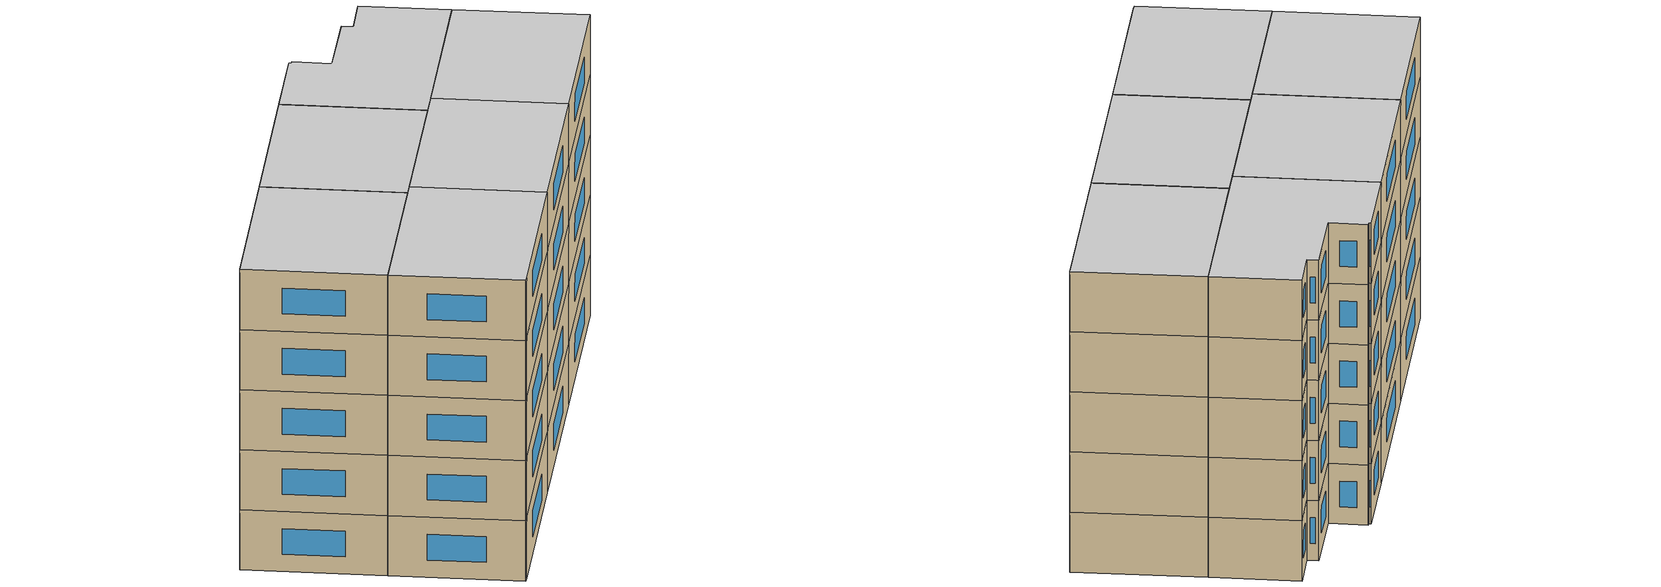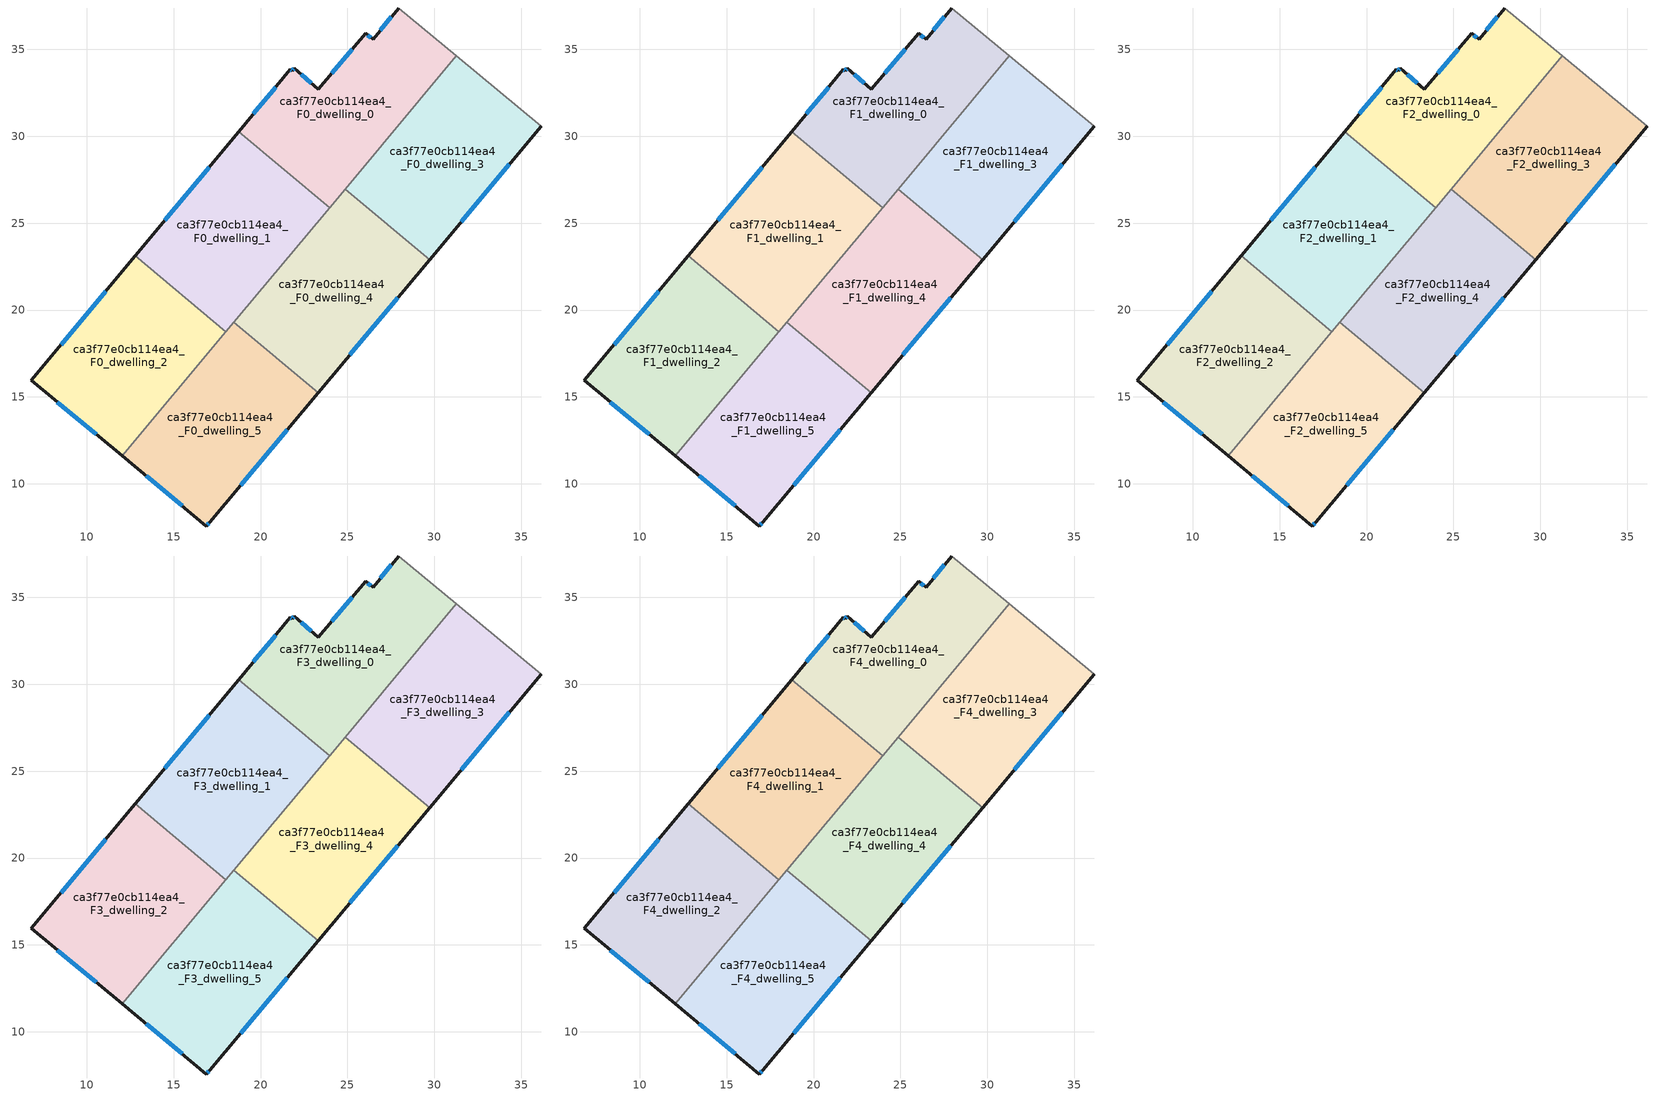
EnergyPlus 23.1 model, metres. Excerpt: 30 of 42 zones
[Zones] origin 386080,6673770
ca3f77e0cb114ea4_F0_dwelling_0
 floor ground (EU_floor_Construction): 31.27,34.63 23.97,25.9 18.74,30.28 21.72,33.86 21.81,33.78 21.94,33.92 23.31,32.71 26.05,35.93 26.47,35.58 27.95,37.39 z0
 wall outside (EU_wall_Construction): 27.95,37.39 26.47,35.58 26.05,35.93 23.31,32.71 21.94,33.92 21.81,33.78 21.72,33.86 18.74,30.28 z0:3
 wall adiabatic (EU_wall_Construction): 31.27,34.63 27.95,37.39 z0:3
 wall to ca3f77e0cb114ea4_F0_dwelling_1 (EU_wall_Construction): 18.74,30.28 23.97,25.9 z0:3
 wall to ca3f77e0cb114ea4_F0_dwelling_3 (EU_wall_Construction): 24.86,26.97 31.27,34.63 z0:3
 wall to ca3f77e0cb114ea4_F0_dwelling_4 (EU_wall_Construction): 23.97,25.9 24.86,26.97 z0:3
 window (EU_Window_Construction): 22.92,33.06 22.33,33.57 / 25.27,35.01 24.1,33.63 / 26.35,35.68 26.17,35.83 / 27.53,36.87 26.89,36.1 / 20.87,32.83 19.59,31.3 / 21.79,33.8 21.75,33.83 / 21.9,33.88 21.85,33.82 z0.86:2.14
ca3f77e0cb114ea4_F0_dwelling_1
 floor ground (EU_floor_Construction): 23.97,25.9 18,18.76 12.78,23.12 18.74,30.28 z0
 wall outside (EU_wall_Construction): 18.74,30.28 12.78,23.12 z0:3
 wall to ca3f77e0cb114ea4_F0_dwelling_2 (EU_wall_Construction): 12.78,23.12 18,18.76 z0:3
 wall to ca3f77e0cb114ea4_F0_dwelling_4 (EU_wall_Construction): 18.45,19.29 23.97,25.9 z0:3
 wall to ca3f77e0cb114ea4_F0_dwelling_5 (EU_wall_Construction): 18,18.76 18.45,19.29 z0:3
 window (EU_Window_Construction): 17.04,28.23 14.48,25.17 z0.86:2.14
ca3f77e0cb114ea4_F0_dwelling_2
 floor ground (EU_floor_Construction): 18,18.76 12.03,11.61 6.81,15.95 12.78,23.12 z0
 wall outside (EU_wall_Construction): 12.78,23.12 6.81,15.95 12.03,11.61 z0:3
 wall to ca3f77e0cb114ea4_F0_dwelling_5 (EU_wall_Construction): 12.03,11.61 18,18.76 z0:3
 window (EU_Window_Construction): 8.3,14.71 10.53,12.85 / 11.08,21.07 8.51,18 z0.86:2.14
ca3f77e0cb114ea4_F0_dwelling_3
 floor ground (EU_floor_Construction): 36.15,30.58 29.72,22.9 24.86,26.97 31.27,34.63 z0
 wall outside (EU_wall_Construction): 29.72,22.9 36.15,30.58 z0:3
 wall to ca3f77e0cb114ea4_F0_dwelling_4 (EU_wall_Construction): 24.86,26.97 29.72,22.9 z0:3
 wall adiabatic (EU_wall_Construction): 36.15,30.58 31.27,34.63 z0:3
 window (EU_Window_Construction): 31.56,25.1 34.31,28.39 z0.86:2.14
ca3f77e0cb114ea4_F0_dwelling_4
 floor ground (EU_floor_Construction): 29.72,22.9 23.31,15.23 18.45,19.29 24.86,26.97 z0
 wall outside (EU_wall_Construction): 23.31,15.23 29.72,22.9 z0:3
 wall to ca3f77e0cb114ea4_F0_dwelling_5 (EU_wall_Construction): 18.45,19.29 23.31,15.23 z0:3
 window (EU_Window_Construction): 25.14,17.42 27.89,20.71 z0.86:2.14
ca3f77e0cb114ea4_F0_dwelling_5
 floor ground (EU_floor_Construction): 23.31,15.23 17.09,7.78 16.89,7.57 12.03,11.61 18.45,19.29 z0
 wall outside (EU_wall_Construction): 12.03,11.61 16.89,7.57 17.09,7.78 23.31,15.23 z0:3
 window (EU_Window_Construction): 18.86,9.91 21.53,13.1 / 16.94,7.63 17.03,7.72 / 13.41,10.46 15.5,8.73 z0.86:2.14
ca3f77e0cb114ea4_F1_dwelling_0
 floor to ca3f77e0cb114ea4_F0_dwelling_0 (EU_floor_Construction): 31.27,34.63 23.97,25.9 18.74,30.28 21.72,33.86 21.81,33.78 21.94,33.92 23.31,32.71 26.05,35.93 26.47,35.58 27.95,37.39 z3
 wall outside (EU_wall_Construction): 27.95,37.39 26.47,35.58 26.05,35.93 23.31,32.71 21.94,33.92 21.81,33.78 21.72,33.86 18.74,30.28 z3:6
 wall adiabatic (EU_wall_Construction): 31.27,34.63 27.95,37.39 z3:6
 wall to ca3f77e0cb114ea4_F1_dwelling_1 (EU_wall_Construction): 18.74,30.28 23.97,25.9 z3:6
 wall to ca3f77e0cb114ea4_F1_dwelling_3 (EU_wall_Construction): 24.86,26.97 31.27,34.63 z3:6
 wall to ca3f77e0cb114ea4_F1_dwelling_4 (EU_wall_Construction): 23.97,25.9 24.86,26.97 z3:6
 window (EU_Window_Construction): 22.92,33.06 22.33,33.57 / 25.27,35.01 24.1,33.63 / 26.35,35.68 26.17,35.83 / 27.53,36.87 26.89,36.1 / 20.87,32.83 19.59,31.3 / 21.79,33.8 21.75,33.83 / 21.9,33.88 21.85,33.82 z3.86:5.14
ca3f77e0cb114ea4_F1_dwelling_1
 floor to ca3f77e0cb114ea4_F0_dwelling_1 (EU_floor_Construction): 23.97,25.9 18,18.76 12.78,23.12 18.74,30.28 z3
 wall outside (EU_wall_Construction): 18.74,30.28 12.78,23.12 z3:6
 wall to ca3f77e0cb114ea4_F1_dwelling_2 (EU_wall_Construction): 12.78,23.12 18,18.76 z3:6
 wall to ca3f77e0cb114ea4_F1_dwelling_4 (EU_wall_Construction): 18.45,19.29 23.97,25.9 z3:6
 wall to ca3f77e0cb114ea4_F1_dwelling_5 (EU_wall_Construction): 18,18.76 18.45,19.29 z3:6
 window (EU_Window_Construction): 17.04,28.23 14.48,25.17 z3.86:5.14
ca3f77e0cb114ea4_F1_dwelling_2
 floor to ca3f77e0cb114ea4_F0_dwelling_2 (EU_floor_Construction): 18,18.76 12.03,11.61 6.81,15.95 12.78,23.12 z3
 wall outside (EU_wall_Construction): 12.78,23.12 6.81,15.95 12.03,11.61 z3:6
 wall to ca3f77e0cb114ea4_F1_dwelling_5 (EU_wall_Construction): 12.03,11.61 18,18.76 z3:6
 window (EU_Window_Construction): 8.3,14.71 10.53,12.85 / 11.08,21.07 8.51,18 z3.86:5.14
ca3f77e0cb114ea4_F1_dwelling_3
 floor to ca3f77e0cb114ea4_F0_dwelling_3 (EU_floor_Construction): 36.15,30.58 29.72,22.9 24.86,26.97 31.27,34.63 z3
 wall outside (EU_wall_Construction): 29.72,22.9 36.15,30.58 z3:6
 wall to ca3f77e0cb114ea4_F1_dwelling_4 (EU_wall_Construction): 24.86,26.97 29.72,22.9 z3:6
 wall adiabatic (EU_wall_Construction): 36.15,30.58 31.27,34.63 z3:6
 window (EU_Window_Construction): 31.56,25.1 34.31,28.39 z3.86:5.14
ca3f77e0cb114ea4_F1_dwelling_4
 floor to ca3f77e0cb114ea4_F0_dwelling_4 (EU_floor_Construction): 29.72,22.9 23.31,15.23 18.45,19.29 24.86,26.97 z3
 wall outside (EU_wall_Construction): 23.31,15.23 29.72,22.9 z3:6
 wall to ca3f77e0cb114ea4_F1_dwelling_5 (EU_wall_Construction): 18.45,19.29 23.31,15.23 z3:6
 window (EU_Window_Construction): 25.14,17.42 27.89,20.71 z3.86:5.14
ca3f77e0cb114ea4_F1_dwelling_5
 floor to ca3f77e0cb114ea4_F0_dwelling_5 (EU_floor_Construction): 23.31,15.23 17.09,7.78 16.89,7.57 12.03,11.61 18.45,19.29 z3
 wall outside (EU_wall_Construction): 12.03,11.61 16.89,7.57 17.09,7.78 23.31,15.23 z3:6
 window (EU_Window_Construction): 18.86,9.91 21.53,13.1 / 16.94,7.63 17.03,7.72 / 13.41,10.46 15.5,8.73 z3.86:5.14
ca3f77e0cb114ea4_F2_dwelling_0
 floor to ca3f77e0cb114ea4_F1_dwelling_0 (EU_floor_Construction): 31.27,34.63 23.97,25.9 18.74,30.28 21.72,33.86 21.81,33.78 21.94,33.92 23.31,32.71 26.05,35.93 26.47,35.58 27.95,37.39 z6
 wall outside (EU_wall_Construction): 27.95,37.39 26.47,35.58 26.05,35.93 23.31,32.71 21.94,33.92 21.81,33.78 21.72,33.86 18.74,30.28 z6:9
 wall adiabatic (EU_wall_Construction): 31.27,34.63 27.95,37.39 z6:9
 wall to ca3f77e0cb114ea4_F2_dwelling_1 (EU_wall_Construction): 18.74,30.28 23.97,25.9 z6:9
 wall to ca3f77e0cb114ea4_F2_dwelling_3 (EU_wall_Construction): 24.86,26.97 31.27,34.63 z6:9
 wall to ca3f77e0cb114ea4_F2_dwelling_4 (EU_wall_Construction): 23.97,25.9 24.86,26.97 z6:9
 window (EU_Window_Construction): 22.92,33.06 22.33,33.57 / 25.27,35.01 24.1,33.63 / 26.35,35.68 26.17,35.83 / 27.53,36.87 26.89,36.1 / 20.87,32.83 19.59,31.3 / 21.79,33.8 21.75,33.83 / 21.9,33.88 21.85,33.82 z6.86:8.14
ca3f77e0cb114ea4_F2_dwelling_1
 floor to ca3f77e0cb114ea4_F1_dwelling_1 (EU_floor_Construction): 23.97,25.9 18,18.76 12.78,23.12 18.74,30.28 z6
 wall outside (EU_wall_Construction): 18.74,30.28 12.78,23.12 z6:9
 wall to ca3f77e0cb114ea4_F2_dwelling_2 (EU_wall_Construction): 12.78,23.12 18,18.76 z6:9
 wall to ca3f77e0cb114ea4_F2_dwelling_4 (EU_wall_Construction): 18.45,19.29 23.97,25.9 z6:9
 wall to ca3f77e0cb114ea4_F2_dwelling_5 (EU_wall_Construction): 18,18.76 18.45,19.29 z6:9
 window (EU_Window_Construction): 17.04,28.23 14.48,25.17 z6.86:8.14
ca3f77e0cb114ea4_F2_dwelling_2
 floor to ca3f77e0cb114ea4_F1_dwelling_2 (EU_floor_Construction): 18,18.76 12.03,11.61 6.81,15.95 12.78,23.12 z6
 wall outside (EU_wall_Construction): 12.78,23.12 6.81,15.95 12.03,11.61 z6:9
 wall to ca3f77e0cb114ea4_F2_dwelling_5 (EU_wall_Construction): 12.03,11.61 18,18.76 z6:9
 window (EU_Window_Construction): 8.3,14.71 10.53,12.85 / 11.08,21.07 8.51,18 z6.86:8.14
ca3f77e0cb114ea4_F2_dwelling_3
 floor to ca3f77e0cb114ea4_F1_dwelling_3 (EU_floor_Construction): 36.15,30.58 29.72,22.9 24.86,26.97 31.27,34.63 z6
 wall outside (EU_wall_Construction): 29.72,22.9 36.15,30.58 z6:9
 wall to ca3f77e0cb114ea4_F2_dwelling_4 (EU_wall_Construction): 24.86,26.97 29.72,22.9 z6:9
 wall adiabatic (EU_wall_Construction): 36.15,30.58 31.27,34.63 z6:9
 window (EU_Window_Construction): 31.56,25.1 34.31,28.39 z6.86:8.14
ca3f77e0cb114ea4_F2_dwelling_4
 floor to ca3f77e0cb114ea4_F1_dwelling_4 (EU_floor_Construction): 29.72,22.9 23.31,15.23 18.45,19.29 24.86,26.97 z6
 wall outside (EU_wall_Construction): 23.31,15.23 29.72,22.9 z6:9
 wall to ca3f77e0cb114ea4_F2_dwelling_5 (EU_wall_Construction): 18.45,19.29 23.31,15.23 z6:9
 window (EU_Window_Construction): 25.14,17.42 27.89,20.71 z6.86:8.14
ca3f77e0cb114ea4_F2_dwelling_5
 floor to ca3f77e0cb114ea4_F1_dwelling_5 (EU_floor_Construction): 23.31,15.23 17.09,7.78 16.89,7.57 12.03,11.61 18.45,19.29 z6
 wall outside (EU_wall_Construction): 12.03,11.61 16.89,7.57 17.09,7.78 23.31,15.23 z6:9
 window (EU_Window_Construction): 18.86,9.91 21.53,13.1 / 16.94,7.63 17.03,7.72 / 13.41,10.46 15.5,8.73 z6.86:8.14
ca3f77e0cb114ea4_F3_dwelling_0
 floor to ca3f77e0cb114ea4_F2_dwelling_0 (EU_floor_Construction): 31.27,34.63 23.97,25.9 18.74,30.28 21.72,33.86 21.81,33.78 21.94,33.92 23.31,32.71 26.05,35.93 26.47,35.58 27.95,37.39 z9
 wall outside (EU_wall_Construction): 27.95,37.39 26.47,35.58 26.05,35.93 23.31,32.71 21.94,33.92 21.81,33.78 21.72,33.86 18.74,30.28 z9:12
 wall adiabatic (EU_wall_Construction): 31.27,34.63 27.95,37.39 z9:12
 wall to ca3f77e0cb114ea4_F3_dwelling_1 (EU_wall_Construction): 18.74,30.28 23.97,25.9 z9:12
 wall to ca3f77e0cb114ea4_F3_dwelling_3 (EU_wall_Construction): 24.86,26.97 31.27,34.63 z9:12
 wall to ca3f77e0cb114ea4_F3_dwelling_4 (EU_wall_Construction): 23.97,25.9 24.86,26.97 z9:12
 window (EU_Window_Construction): 22.92,33.06 22.33,33.57 / 25.27,35.01 24.1,33.63 / 26.35,35.68 26.17,35.83 / 27.53,36.87 26.89,36.1 / 20.87,32.83 19.59,31.3 / 21.79,33.8 21.75,33.83 / 21.9,33.88 21.85,33.82 z9.86:11.14
ca3f77e0cb114ea4_F3_dwelling_1
 floor to ca3f77e0cb114ea4_F2_dwelling_1 (EU_floor_Construction): 23.97,25.9 18,18.76 12.78,23.12 18.74,30.28 z9
 wall outside (EU_wall_Construction): 18.74,30.28 12.78,23.12 z9:12
 wall to ca3f77e0cb114ea4_F3_dwelling_2 (EU_wall_Construction): 12.78,23.12 18,18.76 z9:12
 wall to ca3f77e0cb114ea4_F3_dwelling_4 (EU_wall_Construction): 18.45,19.29 23.97,25.9 z9:12
 wall to ca3f77e0cb114ea4_F3_dwelling_5 (EU_wall_Construction): 18,18.76 18.45,19.29 z9:12
 window (EU_Window_Construction): 17.04,28.23 14.48,25.17 z9.86:11.14
ca3f77e0cb114ea4_F3_dwelling_2
 floor to ca3f77e0cb114ea4_F2_dwelling_2 (EU_floor_Construction): 18,18.76 12.03,11.61 6.81,15.95 12.78,23.12 z9
 wall outside (EU_wall_Construction): 12.78,23.12 6.81,15.95 12.03,11.61 z9:12
 wall to ca3f77e0cb114ea4_F3_dwelling_5 (EU_wall_Construction): 12.03,11.61 18,18.76 z9:12
 window (EU_Window_Construction): 8.3,14.71 10.53,12.85 / 11.08,21.07 8.51,18 z9.86:11.14
ca3f77e0cb114ea4_F3_dwelling_3
 floor to ca3f77e0cb114ea4_F2_dwelling_3 (EU_floor_Construction): 36.15,30.58 29.72,22.9 24.86,26.97 31.27,34.63 z9
 wall outside (EU_wall_Construction): 29.72,22.9 36.15,30.58 z9:12
 wall to ca3f77e0cb114ea4_F3_dwelling_4 (EU_wall_Construction): 24.86,26.97 29.72,22.9 z9:12
 wall adiabatic (EU_wall_Construction): 36.15,30.58 31.27,34.63 z9:12
 window (EU_Window_Construction): 31.56,25.1 34.31,28.39 z9.86:11.14
ca3f77e0cb114ea4_F3_dwelling_4
 floor to ca3f77e0cb114ea4_F2_dwelling_4 (EU_floor_Construction): 29.72,22.9 23.31,15.23 18.45,19.29 24.86,26.97 z9
 wall outside (EU_wall_Construction): 23.31,15.23 29.72,22.9 z9:12
 wall to ca3f77e0cb114ea4_F3_dwelling_5 (EU_wall_Construction): 18.45,19.29 23.31,15.23 z9:12
 window (EU_Window_Construction): 25.14,17.42 27.89,20.71 z9.86:11.14
ca3f77e0cb114ea4_F3_dwelling_5
 floor to ca3f77e0cb114ea4_F2_dwelling_5 (EU_floor_Construction): 23.31,15.23 17.09,7.78 16.89,7.57 12.03,11.61 18.45,19.29 z9
 wall outside (EU_wall_Construction): 12.03,11.61 16.89,7.57 17.09,7.78 23.31,15.23 z9:12
 window (EU_Window_Construction): 18.86,9.91 21.53,13.1 / 16.94,7.63 17.03,7.72 / 13.41,10.46 15.5,8.73 z9.86:11.14
ca3f77e0cb114ea4_F4_dwelling_0
 floor to ca3f77e0cb114ea4_F3_dwelling_0 (EU_floor_Construction): 31.27,34.63 23.97,25.9 18.74,30.28 21.72,33.86 21.81,33.78 21.94,33.92 23.31,32.71 26.05,35.93 26.47,35.58 27.95,37.39 z12
 wall outside (EU_wall_Construction): 27.95,37.39 26.47,35.58 26.05,35.93 23.31,32.71 21.94,33.92 21.81,33.78 21.72,33.86 18.74,30.28 z12:15
 wall adiabatic (EU_wall_Construction): 31.27,34.63 27.95,37.39 z12:15
 wall to ca3f77e0cb114ea4_F4_dwelling_1 (EU_wall_Construction): 18.74,30.28 23.97,25.9 z12:15
 wall to ca3f77e0cb114ea4_F4_dwelling_3 (EU_wall_Construction): 24.86,26.97 31.27,34.63 z12:15
 wall to ca3f77e0cb114ea4_F4_dwelling_4 (EU_wall_Construction): 23.97,25.9 24.86,26.97 z12:15
 window (EU_Window_Construction): 22.92,33.06 22.33,33.57 / 25.27,35.01 24.1,33.63 / 26.35,35.68 26.17,35.83 / 27.53,36.87 26.89,36.1 / 20.87,32.83 19.59,31.3 / 21.79,33.8 21.75,33.83 / 21.9,33.88 21.85,33.82 z12.86:14.14
 ceiling to ca3f77e0cb114ea4_F5_dwelling_0 (EU_floor_Construction): 23.97,25.9 31.27,34.63 27.95,37.39 26.47,35.58 26.05,35.93 23.31,32.71 21.94,33.92 21.81,33.78 21.72,33.86 18.74,30.28 z15
ca3f77e0cb114ea4_F4_dwelling_1
 floor to ca3f77e0cb114ea4_F3_dwelling_1 (EU_floor_Construction): 23.97,25.9 18,18.76 12.78,23.12 18.74,30.28 z12
 wall outside (EU_wall_Construction): 18.74,30.28 12.78,23.12 z12:15
 wall to ca3f77e0cb114ea4_F4_dwelling_2 (EU_wall_Construction): 12.78,23.12 18,18.76 z12:15
 wall to ca3f77e0cb114ea4_F4_dwelling_4 (EU_wall_Construction): 18.45,19.29 23.97,25.9 z12:15
 wall to ca3f77e0cb114ea4_F4_dwelling_5 (EU_wall_Construction): 18,18.76 18.45,19.29 z12:15
 window (EU_Window_Construction): 17.04,28.23 14.48,25.17 z12.86:14.14
 ceiling to ca3f77e0cb114ea4_F5_dwelling_1 (EU_floor_Construction): 18,18.76 23.97,25.9 18.74,30.28 12.78,23.12 z15
ca3f77e0cb114ea4_F4_dwelling_2
 floor to ca3f77e0cb114ea4_F3_dwelling_2 (EU_floor_Construction): 18,18.76 12.03,11.61 6.81,15.95 12.78,23.12 z12
 wall outside (EU_wall_Construction): 12.78,23.12 6.81,15.95 12.03,11.61 z12:15
 wall to ca3f77e0cb114ea4_F4_dwelling_5 (EU_wall_Construction): 12.03,11.61 18,18.76 z12:15
 window (EU_Window_Construction): 8.3,14.71 10.53,12.85 / 11.08,21.07 8.51,18 z12.86:14.14
 ceiling to ca3f77e0cb114ea4_F5_dwelling_2 (EU_floor_Construction): 12.03,11.61 18,18.76 12.78,23.12 6.81,15.95 z15
ca3f77e0cb114ea4_F4_dwelling_3
 floor to ca3f77e0cb114ea4_F3_dwelling_3 (EU_floor_Construction): 36.15,30.58 29.72,22.9 24.86,26.97 31.27,34.63 z12
 wall outside (EU_wall_Construction): 29.72,22.9 36.15,30.58 z12:15
 wall to ca3f77e0cb114ea4_F4_dwelling_4 (EU_wall_Construction): 24.86,26.97 29.72,22.9 z12:15
 wall adiabatic (EU_wall_Construction): 36.15,30.58 31.27,34.63 z12:15
 window (EU_Window_Construction): 31.56,25.1 34.31,28.39 z12.86:14.14
 ceiling to ca3f77e0cb114ea4_F5_dwelling_3 (EU_floor_Construction): 29.72,22.9 36.15,30.58 31.27,34.63 24.86,26.97 z15
ca3f77e0cb114ea4_F4_dwelling_4
 floor to ca3f77e0cb114ea4_F3_dwelling_4 (EU_floor_Construction): 29.72,22.9 23.31,15.23 18.45,19.29 24.86,26.97 z12
 wall outside (EU_wall_Construction): 23.31,15.23 29.72,22.9 z12:15
 wall to ca3f77e0cb114ea4_F4_dwelling_5 (EU_wall_Construction): 18.45,19.29 23.31,15.23 z12:15
 window (EU_Window_Construction): 25.14,17.42 27.89,20.71 z12.86:14.14
 ceiling to ca3f77e0cb114ea4_F5_dwelling_4 (EU_floor_Construction): 23.31,15.23 29.72,22.9 24.86,26.97 18.45,19.29 z15
ca3f77e0cb114ea4_F4_dwelling_5
 floor to ca3f77e0cb114ea4_F3_dwelling_5 (EU_floor_Construction): 23.31,15.23 17.09,7.78 16.89,7.57 12.03,11.61 18.45,19.29 z12
 wall outside (EU_wall_Construction): 12.03,11.61 16.89,7.57 17.09,7.78 23.31,15.23 z12:15
 window (EU_Window_Construction): 18.86,9.91 21.53,13.1 / 16.94,7.63 17.03,7.72 / 13.41,10.46 15.5,8.73 z12.86:14.14
 ceiling to ca3f77e0cb114ea4_F5_dwelling_5 (EU_floor_Construction): 17.09,7.78 23.31,15.23 18.45,19.29 12.03,11.61 16.89,7.57 z15
[Building]
EU S2 Campaign: North Axis=0; Terrain=City; Solar Distribution=FullExterior
[Site:Location]
Helsinki-Vantaa.AP: Latitude=60.317; Longitude=24.963; Time Zone=2; Elevation=54.6
[SizingPeriod:WeatherFileDays]
AnnualSizingPeriod: Begin Month=1; Begin Day of Month=1; End Month=12; End Day of Month=31; Day of Week for Start Day=Monday; Use Weather File Daylight Saving Period=No; Use Weather File Rain and Snow Indicators=No
[MATERIAL]
EU_InternalMass_Material: Roughness=MediumRough; Thickness=0.1; Conductivity=1; Density=1800; Specific Heat=900; Thermal Absorptance=0.9; Solar Absorptance=0.7; Visible Absorptance=0.7
[MATERIAL:NOMASS] Roughness=MediumRough; Thermal Absorptance=0.9; Solar Absorptance=0.7; Visible Absorptance=0.7
Name | Thermal Resistance
EU_wall_NoMass | 1.10183
EU_floor_NoMass | 1.70606
[WINDOWMATERIAL:SIMPLEGLAZINGSYSTEM]
EU_Window_SimpleGlazing: UFactor=3.11035; Solar Heat Gain Coefficient=0.8; Visible Transmittance=0.8
[CONSTRUCTION]
EU_wall_Construction: EU_wall_NoMass
EU_floor_Construction: EU_floor_NoMass
EU_Window_Construction: EU_Window_SimpleGlazing
EU_InternalMass_Construction: EU_InternalMass_Material
[ZONE] Type=1; Multiplier=1; Ceiling Height=autocalculate; Floor Area=autocalculate; Part of Total Floor Area=Yes
Name | Volume
ca3f77e0cb114ea4_F0_dwelling_0; ca3f77e0cb114ea4_F1_dwelling_0; ca3f77e0cb114ea4_F2_dwelling_0; ca3f77e0cb114ea4_F3_dwelling_0; ca3f77e0cb114ea4_F4_dwelling_0 | 190.179
ca3f77e0cb114ea4_F0_dwelling_1; ca3f77e0cb114ea4_F1_dwelling_1; ca3f77e0cb114ea4_F2_dwelling_1; ca3f77e0cb114ea4_F3_dwelling_1; ca3f77e0cb114ea4_F4_dwelling_1 | 190.189
ca3f77e0cb114ea4_F0_dwelling_2; ca3f77e0cb114ea4_F1_dwelling_2; ca3f77e0cb114ea4_F2_dwelling_2; ca3f77e0cb114ea4_F3_dwelling_2; ca3f77e0cb114ea4_F4_dwelling_2; ca3f77e0cb114ea4_F0_dwelling_5; ca3f77e0cb114ea4_F1_dwelling_5; ca3f77e0cb114ea4_F2_dwelling_5; ca3f77e0cb114ea4_F3_dwelling_5; ca3f77e0cb114ea4_F4_dwelling_5 | 190.183
ca3f77e0cb114ea4_F0_dwelling_3; ca3f77e0cb114ea4_F1_dwelling_3; ca3f77e0cb114ea4_F2_dwelling_3; ca3f77e0cb114ea4_F3_dwelling_3; ca3f77e0cb114ea4_F4_dwelling_3 | 190.191
ca3f77e0cb114ea4_F0_dwelling_4; ca3f77e0cb114ea4_F1_dwelling_4; ca3f77e0cb114ea4_F2_dwelling_4; ca3f77e0cb114ea4_F3_dwelling_4; ca3f77e0cb114ea4_F4_dwelling_4 | 190.169
[INTERNALMASS] Construction=EU_InternalMass_Construction
Name | Zone or ZoneList | Surface Area
ca3f77e0cb114ea4_F0_dwelling_0_EU_InternalMass | ca3f77e0cb114ea4_F0_dwelling_0 | 63.3927
ca3f77e0cb114ea4_F0_dwelling_1_EU_InternalMass | ca3f77e0cb114ea4_F0_dwelling_1 | 63.3961
ca3f77e0cb114ea4_F0_dwelling_2_EU_InternalMass | ca3f77e0cb114ea4_F0_dwelling_2 | 63.3945
ca3f77e0cb114ea4_F0_dwelling_3_EU_InternalMass | ca3f77e0cb114ea4_F0_dwelling_3 | 63.3967
ca3f77e0cb114ea4_F0_dwelling_4_EU_InternalMass | ca3f77e0cb114ea4_F0_dwelling_4 | 63.3898
ca3f77e0cb114ea4_F0_dwelling_5_EU_InternalMass | ca3f77e0cb114ea4_F0_dwelling_5 | 63.3942
ca3f77e0cb114ea4_F1_dwelling_0_EU_InternalMass | ca3f77e0cb114ea4_F1_dwelling_0 | 63.3927
ca3f77e0cb114ea4_F1_dwelling_1_EU_InternalMass | ca3f77e0cb114ea4_F1_dwelling_1 | 63.3961
ca3f77e0cb114ea4_F1_dwelling_2_EU_InternalMass | ca3f77e0cb114ea4_F1_dwelling_2 | 63.3945
ca3f77e0cb114ea4_F1_dwelling_3_EU_InternalMass | ca3f77e0cb114ea4_F1_dwelling_3 | 63.3967
ca3f77e0cb114ea4_F1_dwelling_4_EU_InternalMass | ca3f77e0cb114ea4_F1_dwelling_4 | 63.3898
ca3f77e0cb114ea4_F1_dwelling_5_EU_InternalMass | ca3f77e0cb114ea4_F1_dwelling_5 | 63.3942
ca3f77e0cb114ea4_F2_dwelling_0_EU_InternalMass | ca3f77e0cb114ea4_F2_dwelling_0 | 63.3927
ca3f77e0cb114ea4_F2_dwelling_1_EU_InternalMass | ca3f77e0cb114ea4_F2_dwelling_1 | 63.3961
ca3f77e0cb114ea4_F2_dwelling_2_EU_InternalMass | ca3f77e0cb114ea4_F2_dwelling_2 | 63.3945
ca3f77e0cb114ea4_F2_dwelling_3_EU_InternalMass | ca3f77e0cb114ea4_F2_dwelling_3 | 63.3967
ca3f77e0cb114ea4_F2_dwelling_4_EU_InternalMass | ca3f77e0cb114ea4_F2_dwelling_4 | 63.3898
ca3f77e0cb114ea4_F2_dwelling_5_EU_InternalMass | ca3f77e0cb114ea4_F2_dwelling_5 | 63.3942
ca3f77e0cb114ea4_F3_dwelling_0_EU_InternalMass | ca3f77e0cb114ea4_F3_dwelling_0 | 63.3927
ca3f77e0cb114ea4_F3_dwelling_1_EU_InternalMass | ca3f77e0cb114ea4_F3_dwelling_1 | 63.3961
ca3f77e0cb114ea4_F3_dwelling_2_EU_InternalMass | ca3f77e0cb114ea4_F3_dwelling_2 | 63.3945
ca3f77e0cb114ea4_F3_dwelling_3_EU_InternalMass | ca3f77e0cb114ea4_F3_dwelling_3 | 63.3967
ca3f77e0cb114ea4_F3_dwelling_4_EU_InternalMass | ca3f77e0cb114ea4_F3_dwelling_4 | 63.3898
ca3f77e0cb114ea4_F3_dwelling_5_EU_InternalMass | ca3f77e0cb114ea4_F3_dwelling_5 | 63.3942
ca3f77e0cb114ea4_F4_dwelling_0_EU_InternalMass | ca3f77e0cb114ea4_F4_dwelling_0 | 63.3927
ca3f77e0cb114ea4_F4_dwelling_1_EU_InternalMass | ca3f77e0cb114ea4_F4_dwelling_1 | 63.3961
ca3f77e0cb114ea4_F4_dwelling_2_EU_InternalMass | ca3f77e0cb114ea4_F4_dwelling_2 | 63.3945
ca3f77e0cb114ea4_F4_dwelling_3_EU_InternalMass | ca3f77e0cb114ea4_F4_dwelling_3 | 63.3967
ca3f77e0cb114ea4_F4_dwelling_4_EU_InternalMass | ca3f77e0cb114ea4_F4_dwelling_4 | 63.3898
ca3f77e0cb114ea4_F4_dwelling_5_EU_InternalMass | ca3f77e0cb114ea4_F4_dwelling_5 | 63.3942
[OTHEREQUIPMENT] Fuel Type=Electricity; Design Level Calculation Method=Watts/Area; Power per Zone Floor Area=1; Fraction Latent=0; Fraction Radiant=0; Fraction Lost=0; Carbon Dioxide Generation Rate=0; EndUse Subcategory=EU_Step8_InternalGains
Name | Zone or ZoneList or Space or SpaceList | Schedule
EU_Step8_InternalGain_ca3f77e0cb114ea4_F0_dwelling_0_f000 | ca3f77e0cb114ea4_F0_dwelling_0 | EU_Step8_GainSchedule_ca3f77e0cb114ea4_F0_dwelling_0_f000
EU_Step8_InternalGain_ca3f77e0cb114ea4_F0_dwelling_1_f000 | ca3f77e0cb114ea4_F0_dwelling_1 | EU_Step8_GainSchedule_ca3f77e0cb114ea4_F0_dwelling_1_f000
EU_Step8_InternalGain_ca3f77e0cb114ea4_F0_dwelling_2_f000 | ca3f77e0cb114ea4_F0_dwelling_2 | EU_Step8_GainSchedule_ca3f77e0cb114ea4_F0_dwelling_2_f000
EU_Step8_InternalGain_ca3f77e0cb114ea4_F0_dwelling_3_f000 | ca3f77e0cb114ea4_F0_dwelling_3 | EU_Step8_GainSchedule_ca3f77e0cb114ea4_F0_dwelling_3_f000
EU_Step8_InternalGain_ca3f77e0cb114ea4_F0_dwelling_4_f000 | ca3f77e0cb114ea4_F0_dwelling_4 | EU_Step8_GainSchedule_ca3f77e0cb114ea4_F0_dwelling_4_f000
EU_Step8_InternalGain_ca3f77e0cb114ea4_F0_dwelling_5_f000 | ca3f77e0cb114ea4_F0_dwelling_5 | EU_Step8_GainSchedule_ca3f77e0cb114ea4_F0_dwelling_5_f000
EU_Step8_InternalGain_ca3f77e0cb114ea4_F1_dwelling_0_f000 | ca3f77e0cb114ea4_F1_dwelling_0 | EU_Step8_GainSchedule_ca3f77e0cb114ea4_F1_dwelling_0_f000
EU_Step8_InternalGain_ca3f77e0cb114ea4_F1_dwelling_1_f000 | ca3f77e0cb114ea4_F1_dwelling_1 | EU_Step8_GainSchedule_ca3f77e0cb114ea4_F1_dwelling_1_f000
EU_Step8_InternalGain_ca3f77e0cb114ea4_F1_dwelling_2_f000 | ca3f77e0cb114ea4_F1_dwelling_2 | EU_Step8_GainSchedule_ca3f77e0cb114ea4_F1_dwelling_2_f000
EU_Step8_InternalGain_ca3f77e0cb114ea4_F1_dwelling_3_f000 | ca3f77e0cb114ea4_F1_dwelling_3 | EU_Step8_GainSchedule_ca3f77e0cb114ea4_F1_dwelling_3_f000
EU_Step8_InternalGain_ca3f77e0cb114ea4_F1_dwelling_4_f000 | ca3f77e0cb114ea4_F1_dwelling_4 | EU_Step8_GainSchedule_ca3f77e0cb114ea4_F1_dwelling_4_f000
EU_Step8_InternalGain_ca3f77e0cb114ea4_F1_dwelling_5_f000 | ca3f77e0cb114ea4_F1_dwelling_5 | EU_Step8_GainSchedule_ca3f77e0cb114ea4_F1_dwelling_5_f000
EU_Step8_InternalGain_ca3f77e0cb114ea4_F2_dwelling_0_f000 | ca3f77e0cb114ea4_F2_dwelling_0 | EU_Step8_GainSchedule_ca3f77e0cb114ea4_F2_dwelling_0_f000
EU_Step8_InternalGain_ca3f77e0cb114ea4_F2_dwelling_1_f000 | ca3f77e0cb114ea4_F2_dwelling_1 | EU_Step8_GainSchedule_ca3f77e0cb114ea4_F2_dwelling_1_f000
EU_Step8_InternalGain_ca3f77e0cb114ea4_F2_dwelling_2_f000 | ca3f77e0cb114ea4_F2_dwelling_2 | EU_Step8_GainSchedule_ca3f77e0cb114ea4_F2_dwelling_2_f000
EU_Step8_InternalGain_ca3f77e0cb114ea4_F2_dwelling_3_f000 | ca3f77e0cb114ea4_F2_dwelling_3 | EU_Step8_GainSchedule_ca3f77e0cb114ea4_F2_dwelling_3_f000
EU_Step8_InternalGain_ca3f77e0cb114ea4_F2_dwelling_4_f000 | ca3f77e0cb114ea4_F2_dwelling_4 | EU_Step8_GainSchedule_ca3f77e0cb114ea4_F2_dwelling_4_f000
EU_Step8_InternalGain_ca3f77e0cb114ea4_F2_dwelling_5_f000 | ca3f77e0cb114ea4_F2_dwelling_5 | EU_Step8_GainSchedule_ca3f77e0cb114ea4_F2_dwelling_5_f000
EU_Step8_InternalGain_ca3f77e0cb114ea4_F3_dwelling_0_f000 | ca3f77e0cb114ea4_F3_dwelling_0 | EU_Step8_GainSchedule_ca3f77e0cb114ea4_F3_dwelling_0_f000
EU_Step8_InternalGain_ca3f77e0cb114ea4_F3_dwelling_1_f000 | ca3f77e0cb114ea4_F3_dwelling_1 | EU_Step8_GainSchedule_ca3f77e0cb114ea4_F3_dwelling_1_f000
EU_Step8_InternalGain_ca3f77e0cb114ea4_F3_dwelling_2_f000 | ca3f77e0cb114ea4_F3_dwelling_2 | EU_Step8_GainSchedule_ca3f77e0cb114ea4_F3_dwelling_2_f000
EU_Step8_InternalGain_ca3f77e0cb114ea4_F3_dwelling_3_f000 | ca3f77e0cb114ea4_F3_dwelling_3 | EU_Step8_GainSchedule_ca3f77e0cb114ea4_F3_dwelling_3_f000
EU_Step8_InternalGain_ca3f77e0cb114ea4_F3_dwelling_4_f000 | ca3f77e0cb114ea4_F3_dwelling_4 | EU_Step8_GainSchedule_ca3f77e0cb114ea4_F3_dwelling_4_f000
EU_Step8_InternalGain_ca3f77e0cb114ea4_F3_dwelling_5_f000 | ca3f77e0cb114ea4_F3_dwelling_5 | EU_Step8_GainSchedule_ca3f77e0cb114ea4_F3_dwelling_5_f000
EU_Step8_InternalGain_ca3f77e0cb114ea4_F4_dwelling_0_f000 | ca3f77e0cb114ea4_F4_dwelling_0 | EU_Step8_GainSchedule_ca3f77e0cb114ea4_F4_dwelling_0_f000
EU_Step8_InternalGain_ca3f77e0cb114ea4_F4_dwelling_1_f000 | ca3f77e0cb114ea4_F4_dwelling_1 | EU_Step8_GainSchedule_ca3f77e0cb114ea4_F4_dwelling_1_f000
EU_Step8_InternalGain_ca3f77e0cb114ea4_F4_dwelling_2_f000 | ca3f77e0cb114ea4_F4_dwelling_2 | EU_Step8_GainSchedule_ca3f77e0cb114ea4_F4_dwelling_2_f000
EU_Step8_InternalGain_ca3f77e0cb114ea4_F4_dwelling_3_f000 | ca3f77e0cb114ea4_F4_dwelling_3 | EU_Step8_GainSchedule_ca3f77e0cb114ea4_F4_dwelling_3_f000
EU_Step8_InternalGain_ca3f77e0cb114ea4_F4_dwelling_4_f000 | ca3f77e0cb114ea4_F4_dwelling_4 | EU_Step8_GainSchedule_ca3f77e0cb114ea4_F4_dwelling_4_f000
EU_Step8_InternalGain_ca3f77e0cb114ea4_F4_dwelling_5_f000 | ca3f77e0cb114ea4_F4_dwelling_5 | EU_Step8_GainSchedule_ca3f77e0cb114ea4_F4_dwelling_5_f000
[ZONEVENTILATION:DESIGNFLOWRATE] Schedule=EU_AlwaysOn; Design Flow Rate Calculation Method=AirChanges/Hour; Air Changes per Hour=0.756316; Ventilation Type=Natural; Fan Pressure Rise=0; Fan Total Efficiency=1; Constant Term Coefficient=1; Temperature Term Coefficient=0; Velocity Term Coefficient=0; Velocity Squared Term Coefficient=0; Minimum Indoor Temperature=-100; Maximum Indoor Temperature=100; Delta Temperature=-100; Minimum Outdoor Temperature=-100; Maximum Outdoor Temperature=100; Maximum Wind Speed=40
Name | Zone or ZoneList or Space or SpaceList
EU_ConstantAir_ca3f77e0cb114ea4_F0_dwelling_0 | ca3f77e0cb114ea4_F0_dwelling_0
EU_ConstantAir_ca3f77e0cb114ea4_F0_dwelling_1 | ca3f77e0cb114ea4_F0_dwelling_1
EU_ConstantAir_ca3f77e0cb114ea4_F0_dwelling_2 | ca3f77e0cb114ea4_F0_dwelling_2
EU_ConstantAir_ca3f77e0cb114ea4_F0_dwelling_3 | ca3f77e0cb114ea4_F0_dwelling_3
EU_ConstantAir_ca3f77e0cb114ea4_F0_dwelling_4 | ca3f77e0cb114ea4_F0_dwelling_4
EU_ConstantAir_ca3f77e0cb114ea4_F0_dwelling_5 | ca3f77e0cb114ea4_F0_dwelling_5
EU_ConstantAir_ca3f77e0cb114ea4_F1_dwelling_0 | ca3f77e0cb114ea4_F1_dwelling_0
EU_ConstantAir_ca3f77e0cb114ea4_F1_dwelling_1 | ca3f77e0cb114ea4_F1_dwelling_1
EU_ConstantAir_ca3f77e0cb114ea4_F1_dwelling_2 | ca3f77e0cb114ea4_F1_dwelling_2
EU_ConstantAir_ca3f77e0cb114ea4_F1_dwelling_3 | ca3f77e0cb114ea4_F1_dwelling_3
EU_ConstantAir_ca3f77e0cb114ea4_F1_dwelling_4 | ca3f77e0cb114ea4_F1_dwelling_4
EU_ConstantAir_ca3f77e0cb114ea4_F1_dwelling_5 | ca3f77e0cb114ea4_F1_dwelling_5
EU_ConstantAir_ca3f77e0cb114ea4_F2_dwelling_0 | ca3f77e0cb114ea4_F2_dwelling_0
EU_ConstantAir_ca3f77e0cb114ea4_F2_dwelling_1 | ca3f77e0cb114ea4_F2_dwelling_1
EU_ConstantAir_ca3f77e0cb114ea4_F2_dwelling_2 | ca3f77e0cb114ea4_F2_dwelling_2
EU_ConstantAir_ca3f77e0cb114ea4_F2_dwelling_3 | ca3f77e0cb114ea4_F2_dwelling_3
EU_ConstantAir_ca3f77e0cb114ea4_F2_dwelling_4 | ca3f77e0cb114ea4_F2_dwelling_4
EU_ConstantAir_ca3f77e0cb114ea4_F2_dwelling_5 | ca3f77e0cb114ea4_F2_dwelling_5
EU_ConstantAir_ca3f77e0cb114ea4_F3_dwelling_0 | ca3f77e0cb114ea4_F3_dwelling_0
EU_ConstantAir_ca3f77e0cb114ea4_F3_dwelling_1 | ca3f77e0cb114ea4_F3_dwelling_1
EU_ConstantAir_ca3f77e0cb114ea4_F3_dwelling_2 | ca3f77e0cb114ea4_F3_dwelling_2
EU_ConstantAir_ca3f77e0cb114ea4_F3_dwelling_3 | ca3f77e0cb114ea4_F3_dwelling_3
EU_ConstantAir_ca3f77e0cb114ea4_F3_dwelling_4 | ca3f77e0cb114ea4_F3_dwelling_4
EU_ConstantAir_ca3f77e0cb114ea4_F3_dwelling_5 | ca3f77e0cb114ea4_F3_dwelling_5
EU_ConstantAir_ca3f77e0cb114ea4_F4_dwelling_0 | ca3f77e0cb114ea4_F4_dwelling_0
EU_ConstantAir_ca3f77e0cb114ea4_F4_dwelling_1 | ca3f77e0cb114ea4_F4_dwelling_1
EU_ConstantAir_ca3f77e0cb114ea4_F4_dwelling_2 | ca3f77e0cb114ea4_F4_dwelling_2
EU_ConstantAir_ca3f77e0cb114ea4_F4_dwelling_3 | ca3f77e0cb114ea4_F4_dwelling_3
EU_ConstantAir_ca3f77e0cb114ea4_F4_dwelling_4 | ca3f77e0cb114ea4_F4_dwelling_4
EU_ConstantAir_ca3f77e0cb114ea4_F4_dwelling_5 | ca3f77e0cb114ea4_F4_dwelling_5
[HVACTEMPLATE:THERMOSTAT] Constant Heating Setpoint=20; Constant Cooling Setpoint=50
EU_HeatOnly_ca3f77e0cb114ea4_F0_dwelling_0; EU_HeatOnly_ca3f77e0cb114ea4_F0_dwelling_1; EU_HeatOnly_ca3f77e0cb114ea4_F0_dwelling_2; EU_HeatOnly_ca3f77e0cb114ea4_F0_dwelling_3; EU_HeatOnly_ca3f77e0cb114ea4_F0_dwelling_4; EU_HeatOnly_ca3f77e0cb114ea4_F0_dwelling_5; EU_HeatOnly_ca3f77e0cb114ea4_F1_dwelling_0; EU_HeatOnly_ca3f77e0cb114ea4_F1_dwelling_1; EU_HeatOnly_ca3f77e0cb114ea4_F1_dwelling_2; EU_HeatOnly_ca3f77e0cb114ea4_F1_dwelling_3; EU_HeatOnly_ca3f77e0cb114ea4_F1_dwelling_4; EU_HeatOnly_ca3f77e0cb114ea4_F1_dwelling_5; EU_HeatOnly_ca3f77e0cb114ea4_F2_dwelling_0; EU_HeatOnly_ca3f77e0cb114ea4_F2_dwelling_1; EU_HeatOnly_ca3f77e0cb114ea4_F2_dwelling_2; EU_HeatOnly_ca3f77e0cb114ea4_F2_dwelling_3; EU_HeatOnly_ca3f77e0cb114ea4_F2_dwelling_4; EU_HeatOnly_ca3f77e0cb114ea4_F2_dwelling_5; EU_HeatOnly_ca3f77e0cb114ea4_F3_dwelling_0; EU_HeatOnly_ca3f77e0cb114ea4_F3_dwelling_1; EU_HeatOnly_ca3f77e0cb114ea4_F3_dwelling_2; EU_HeatOnly_ca3f77e0cb114ea4_F3_dwelling_3; EU_HeatOnly_ca3f77e0cb114ea4_F3_dwelling_4; EU_HeatOnly_ca3f77e0cb114ea4_F3_dwelling_5; EU_HeatOnly_ca3f77e0cb114ea4_F4_dwelling_0; EU_HeatOnly_ca3f77e0cb114ea4_F4_dwelling_1; EU_HeatOnly_ca3f77e0cb114ea4_F4_dwelling_2; EU_HeatOnly_ca3f77e0cb114ea4_F4_dwelling_3; EU_HeatOnly_ca3f77e0cb114ea4_F4_dwelling_4; EU_HeatOnly_ca3f77e0cb114ea4_F4_dwelling_5; EU_HeatOnly_ca3f77e0cb114ea4_F5_dwelling_0; EU_HeatOnly_ca3f77e0cb114ea4_F5_dwelling_1; EU_HeatOnly_ca3f77e0cb114ea4_F5_dwelling_2; EU_HeatOnly_ca3f77e0cb114ea4_F5_dwelling_3; EU_HeatOnly_ca3f77e0cb114ea4_F5_dwelling_4; EU_HeatOnly_ca3f77e0cb114ea4_F5_dwelling_5; EU_HeatOnly_ca3f77e0cb114ea4_F6_dwelling_0; EU_HeatOnly_ca3f77e0cb114ea4_F6_dwelling_1; EU_HeatOnly_ca3f77e0cb114ea4_F6_dwelling_2
[HVACTEMPLATE:ZONE:IDEALLOADSAIRSYSTEM] System Availability Schedule=EU_AlwaysOn; Maximum Heating Supply Air Temperature=50; Minimum Cooling Supply Air Temperature=13; Maximum Heating Supply Air Humidity Ratio=0.0156; Minimum Cooling Supply Air Humidity Ratio=0.0077; Heating Limit=NoLimit; Cooling Limit=NoLimit; Heating Availability Schedule=EU_AlwaysOn; Cooling Availability Schedule=EU_CoolingOff; Dehumidification Control Type=ConstantSensibleHeatRatio; Cooling Sensible Heat Ratio=0.7; Dehumidification Setpoint=60; Humidification Control Type=None; Humidification Setpoint=30; Outdoor Air Method=None; Outdoor Air Flow Rate per Person=0.00944; Outdoor Air Flow Rate per Zone Floor Area=0; Outdoor Air Flow Rate per Zone=0; Demand Controlled Ventilation Type=None; Outdoor Air Economizer Type=NoEconomizer; Heat Recovery Type=None; Sensible Heat Recovery Effectiveness=0.7; Latent Heat Recovery Effectiveness=0.65
Name | Template Thermostat
ca3f77e0cb114ea4_F0_dwelling_0 | EU_HeatOnly_ca3f77e0cb114ea4_F0_dwelling_0
ca3f77e0cb114ea4_F0_dwelling_1 | EU_HeatOnly_ca3f77e0cb114ea4_F0_dwelling_1
ca3f77e0cb114ea4_F0_dwelling_2 | EU_HeatOnly_ca3f77e0cb114ea4_F0_dwelling_2
ca3f77e0cb114ea4_F0_dwelling_3 | EU_HeatOnly_ca3f77e0cb114ea4_F0_dwelling_3
ca3f77e0cb114ea4_F0_dwelling_4 | EU_HeatOnly_ca3f77e0cb114ea4_F0_dwelling_4
ca3f77e0cb114ea4_F0_dwelling_5 | EU_HeatOnly_ca3f77e0cb114ea4_F0_dwelling_5
ca3f77e0cb114ea4_F1_dwelling_0 | EU_HeatOnly_ca3f77e0cb114ea4_F1_dwelling_0
ca3f77e0cb114ea4_F1_dwelling_1 | EU_HeatOnly_ca3f77e0cb114ea4_F1_dwelling_1
ca3f77e0cb114ea4_F1_dwelling_2 | EU_HeatOnly_ca3f77e0cb114ea4_F1_dwelling_2
ca3f77e0cb114ea4_F1_dwelling_3 | EU_HeatOnly_ca3f77e0cb114ea4_F1_dwelling_3
ca3f77e0cb114ea4_F1_dwelling_4 | EU_HeatOnly_ca3f77e0cb114ea4_F1_dwelling_4
ca3f77e0cb114ea4_F1_dwelling_5 | EU_HeatOnly_ca3f77e0cb114ea4_F1_dwelling_5
ca3f77e0cb114ea4_F2_dwelling_0 | EU_HeatOnly_ca3f77e0cb114ea4_F2_dwelling_0
ca3f77e0cb114ea4_F2_dwelling_1 | EU_HeatOnly_ca3f77e0cb114ea4_F2_dwelling_1
ca3f77e0cb114ea4_F2_dwelling_2 | EU_HeatOnly_ca3f77e0cb114ea4_F2_dwelling_2
ca3f77e0cb114ea4_F2_dwelling_3 | EU_HeatOnly_ca3f77e0cb114ea4_F2_dwelling_3
ca3f77e0cb114ea4_F2_dwelling_4 | EU_HeatOnly_ca3f77e0cb114ea4_F2_dwelling_4
ca3f77e0cb114ea4_F2_dwelling_5 | EU_HeatOnly_ca3f77e0cb114ea4_F2_dwelling_5
ca3f77e0cb114ea4_F3_dwelling_0 | EU_HeatOnly_ca3f77e0cb114ea4_F3_dwelling_0
ca3f77e0cb114ea4_F3_dwelling_1 | EU_HeatOnly_ca3f77e0cb114ea4_F3_dwelling_1
ca3f77e0cb114ea4_F3_dwelling_2 | EU_HeatOnly_ca3f77e0cb114ea4_F3_dwelling_2
ca3f77e0cb114ea4_F3_dwelling_3 | EU_HeatOnly_ca3f77e0cb114ea4_F3_dwelling_3
ca3f77e0cb114ea4_F3_dwelling_4 | EU_HeatOnly_ca3f77e0cb114ea4_F3_dwelling_4
ca3f77e0cb114ea4_F3_dwelling_5 | EU_HeatOnly_ca3f77e0cb114ea4_F3_dwelling_5
ca3f77e0cb114ea4_F4_dwelling_0 | EU_HeatOnly_ca3f77e0cb114ea4_F4_dwelling_0
ca3f77e0cb114ea4_F4_dwelling_1 | EU_HeatOnly_ca3f77e0cb114ea4_F4_dwelling_1
ca3f77e0cb114ea4_F4_dwelling_2 | EU_HeatOnly_ca3f77e0cb114ea4_F4_dwelling_2
ca3f77e0cb114ea4_F4_dwelling_3 | EU_HeatOnly_ca3f77e0cb114ea4_F4_dwelling_3
ca3f77e0cb114ea4_F4_dwelling_4 | EU_HeatOnly_ca3f77e0cb114ea4_F4_dwelling_4
ca3f77e0cb114ea4_F4_dwelling_5 | EU_HeatOnly_ca3f77e0cb114ea4_F4_dwelling_5
[SIZING:ZONE] Zone Cooling Design Supply Air Temperature Input Method=SupplyAirTemperature; Zone Cooling Design Supply Air Temperature=13; Zone Heating Design Supply Air Temperature Input Method=SupplyAirTemperature; Zone Heating Design Supply Air Temperature=50; Zone Cooling Design Supply Air Humidity Ratio=0.008; Zone Heating Design Supply Air Humidity Ratio=0.008; Cooling Design Air Flow Method=DesignDay; Cooling Design Air Flow Rate=0; Cooling Minimum Air Flow per Zone Floor Area=0.000762; Cooling Minimum Air Flow=0; Cooling Minimum Air Flow Fraction=0.2; Heating Design Air Flow Method=DesignDay; Heating Design Air Flow Rate=0; Heating Maximum Air Flow per Zone Floor Area=0.002032; Heating Maximum Air Flow=0.141576; Heating Maximum Air Flow Fraction=0.3; Account for Dedicated Outdoor Air System=No; Dedicated Outdoor Air System Control Strategy=NeutralSupplyAir; Dedicated Outdoor Air Low Setpoint Temperature for Design=autosize; Dedicated Outdoor Air High Setpoint Temperature for Design=autosize; Zone Load Sizing Method=Sensible Load Only No Latent Load; Zone Latent Cooling Design Supply Air Humidity Ratio Input Method=HumidityRatioDifference; Zone Cooling Design Supply Air Humidity Ratio Difference=0.005; Zone Latent Heating Design Supply Air Humidity Ratio Input Method=HumidityRatioDifference; Zone Humidification Design Supply Air Humidity Ratio Difference=0.005
ca3f77e0cb114ea4_F0_dwelling_0; ca3f77e0cb114ea4_F0_dwelling_1; ca3f77e0cb114ea4_F0_dwelling_2; ca3f77e0cb114ea4_F0_dwelling_3; ca3f77e0cb114ea4_F0_dwelling_4; ca3f77e0cb114ea4_F0_dwelling_5; ca3f77e0cb114ea4_F1_dwelling_0; ca3f77e0cb114ea4_F1_dwelling_1; ca3f77e0cb114ea4_F1_dwelling_2; ca3f77e0cb114ea4_F1_dwelling_3; ca3f77e0cb114ea4_F1_dwelling_4; ca3f77e0cb114ea4_F1_dwelling_5; ca3f77e0cb114ea4_F2_dwelling_0; ca3f77e0cb114ea4_F2_dwelling_1; ca3f77e0cb114ea4_F2_dwelling_2; ca3f77e0cb114ea4_F2_dwelling_3; ca3f77e0cb114ea4_F2_dwelling_4; ca3f77e0cb114ea4_F2_dwelling_5; ca3f77e0cb114ea4_F3_dwelling_0; ca3f77e0cb114ea4_F3_dwelling_1; ca3f77e0cb114ea4_F3_dwelling_2; ca3f77e0cb114ea4_F3_dwelling_3; ca3f77e0cb114ea4_F3_dwelling_4; ca3f77e0cb114ea4_F3_dwelling_5; ca3f77e0cb114ea4_F4_dwelling_0; ca3f77e0cb114ea4_F4_dwelling_1; ca3f77e0cb114ea4_F4_dwelling_2; ca3f77e0cb114ea4_F4_dwelling_3; ca3f77e0cb114ea4_F4_dwelling_4; ca3f77e0cb114ea4_F4_dwelling_5
[SCHEDULE:CONSTANT]
Name | Hourly Value
EU_AlwaysOn | 1
EU_CoolingOff | 0
[SCHEDULE:FILE] Column Number=1; Rows to Skip at Top=0; Number of Hours of Data=8760; Column Separator=Comma; Interpolate to Timestep=No; Minutes per Item=60; Adjust Schedule for Daylight Savings=Yes
Name | File
EU_Step8_GainSchedule_ca3f77e0cb114ea4_F0_dwelling_0_f000 | ../../schedules/ca3f77e0cb114ea4/ca3f77e0cb114ea4_F0_dwelling_0_f000_gain.csv
EU_Step8_GainSchedule_ca3f77e0cb114ea4_F0_dwelling_1_f000 | ../../schedules/ca3f77e0cb114ea4/ca3f77e0cb114ea4_F0_dwelling_1_f000_gain.csv
EU_Step8_GainSchedule_ca3f77e0cb114ea4_F0_dwelling_2_f000 | ../../schedules/ca3f77e0cb114ea4/ca3f77e0cb114ea4_F0_dwelling_2_f000_gain.csv
EU_Step8_GainSchedule_ca3f77e0cb114ea4_F0_dwelling_3_f000 | ../../schedules/ca3f77e0cb114ea4/ca3f77e0cb114ea4_F0_dwelling_3_f000_gain.csv
EU_Step8_GainSchedule_ca3f77e0cb114ea4_F0_dwelling_4_f000 | ../../schedules/ca3f77e0cb114ea4/ca3f77e0cb114ea4_F0_dwelling_4_f000_gain.csv
EU_Step8_GainSchedule_ca3f77e0cb114ea4_F0_dwelling_5_f000 | ../../schedules/ca3f77e0cb114ea4/ca3f77e0cb114ea4_F0_dwelling_5_f000_gain.csv
EU_Step8_GainSchedule_ca3f77e0cb114ea4_F1_dwelling_0_f000 | ../../schedules/ca3f77e0cb114ea4/ca3f77e0cb114ea4_F1_dwelling_0_f000_gain.csv
EU_Step8_GainSchedule_ca3f77e0cb114ea4_F1_dwelling_1_f000 | ../../schedules/ca3f77e0cb114ea4/ca3f77e0cb114ea4_F1_dwelling_1_f000_gain.csv
EU_Step8_GainSchedule_ca3f77e0cb114ea4_F1_dwelling_2_f000 | ../../schedules/ca3f77e0cb114ea4/ca3f77e0cb114ea4_F1_dwelling_2_f000_gain.csv
EU_Step8_GainSchedule_ca3f77e0cb114ea4_F1_dwelling_3_f000 | ../../schedules/ca3f77e0cb114ea4/ca3f77e0cb114ea4_F1_dwelling_3_f000_gain.csv
EU_Step8_GainSchedule_ca3f77e0cb114ea4_F1_dwelling_4_f000 | ../../schedules/ca3f77e0cb114ea4/ca3f77e0cb114ea4_F1_dwelling_4_f000_gain.csv
EU_Step8_GainSchedule_ca3f77e0cb114ea4_F1_dwelling_5_f000 | ../../schedules/ca3f77e0cb114ea4/ca3f77e0cb114ea4_F1_dwelling_5_f000_gain.csv
EU_Step8_GainSchedule_ca3f77e0cb114ea4_F2_dwelling_0_f000 | ../../schedules/ca3f77e0cb114ea4/ca3f77e0cb114ea4_F2_dwelling_0_f000_gain.csv
EU_Step8_GainSchedule_ca3f77e0cb114ea4_F2_dwelling_1_f000 | ../../schedules/ca3f77e0cb114ea4/ca3f77e0cb114ea4_F2_dwelling_1_f000_gain.csv
EU_Step8_GainSchedule_ca3f77e0cb114ea4_F2_dwelling_2_f000 | ../../schedules/ca3f77e0cb114ea4/ca3f77e0cb114ea4_F2_dwelling_2_f000_gain.csv
EU_Step8_GainSchedule_ca3f77e0cb114ea4_F2_dwelling_3_f000 | ../../schedules/ca3f77e0cb114ea4/ca3f77e0cb114ea4_F2_dwelling_3_f000_gain.csv
EU_Step8_GainSchedule_ca3f77e0cb114ea4_F2_dwelling_4_f000 | ../../schedules/ca3f77e0cb114ea4/ca3f77e0cb114ea4_F2_dwelling_4_f000_gain.csv
EU_Step8_GainSchedule_ca3f77e0cb114ea4_F2_dwelling_5_f000 | ../../schedules/ca3f77e0cb114ea4/ca3f77e0cb114ea4_F2_dwelling_5_f000_gain.csv
EU_Step8_GainSchedule_ca3f77e0cb114ea4_F3_dwelling_0_f000 | ../../schedules/ca3f77e0cb114ea4/ca3f77e0cb114ea4_F3_dwelling_0_f000_gain.csv
EU_Step8_GainSchedule_ca3f77e0cb114ea4_F3_dwelling_1_f000 | ../../schedules/ca3f77e0cb114ea4/ca3f77e0cb114ea4_F3_dwelling_1_f000_gain.csv
EU_Step8_GainSchedule_ca3f77e0cb114ea4_F3_dwelling_2_f000 | ../../schedules/ca3f77e0cb114ea4/ca3f77e0cb114ea4_F3_dwelling_2_f000_gain.csv
EU_Step8_GainSchedule_ca3f77e0cb114ea4_F3_dwelling_3_f000 | ../../schedules/ca3f77e0cb114ea4/ca3f77e0cb114ea4_F3_dwelling_3_f000_gain.csv
EU_Step8_GainSchedule_ca3f77e0cb114ea4_F3_dwelling_4_f000 | ../../schedules/ca3f77e0cb114ea4/ca3f77e0cb114ea4_F3_dwelling_4_f000_gain.csv
EU_Step8_GainSchedule_ca3f77e0cb114ea4_F3_dwelling_5_f000 | ../../schedules/ca3f77e0cb114ea4/ca3f77e0cb114ea4_F3_dwelling_5_f000_gain.csv
EU_Step8_GainSchedule_ca3f77e0cb114ea4_F4_dwelling_0_f000 | ../../schedules/ca3f77e0cb114ea4/ca3f77e0cb114ea4_F4_dwelling_0_f000_gain.csv
EU_Step8_GainSchedule_ca3f77e0cb114ea4_F4_dwelling_1_f000 | ../../schedules/ca3f77e0cb114ea4/ca3f77e0cb114ea4_F4_dwelling_1_f000_gain.csv
EU_Step8_GainSchedule_ca3f77e0cb114ea4_F4_dwelling_2_f000 | ../../schedules/ca3f77e0cb114ea4/ca3f77e0cb114ea4_F4_dwelling_2_f000_gain.csv
EU_Step8_GainSchedule_ca3f77e0cb114ea4_F4_dwelling_3_f000 | ../../schedules/ca3f77e0cb114ea4/ca3f77e0cb114ea4_F4_dwelling_3_f000_gain.csv
EU_Step8_GainSchedule_ca3f77e0cb114ea4_F4_dwelling_4_f000 | ../../schedules/ca3f77e0cb114ea4/ca3f77e0cb114ea4_F4_dwelling_4_f000_gain.csv
EU_Step8_GainSchedule_ca3f77e0cb114ea4_F4_dwelling_5_f000 | ../../schedules/ca3f77e0cb114ea4/ca3f77e0cb114ea4_F4_dwelling_5_f000_gain.csv
